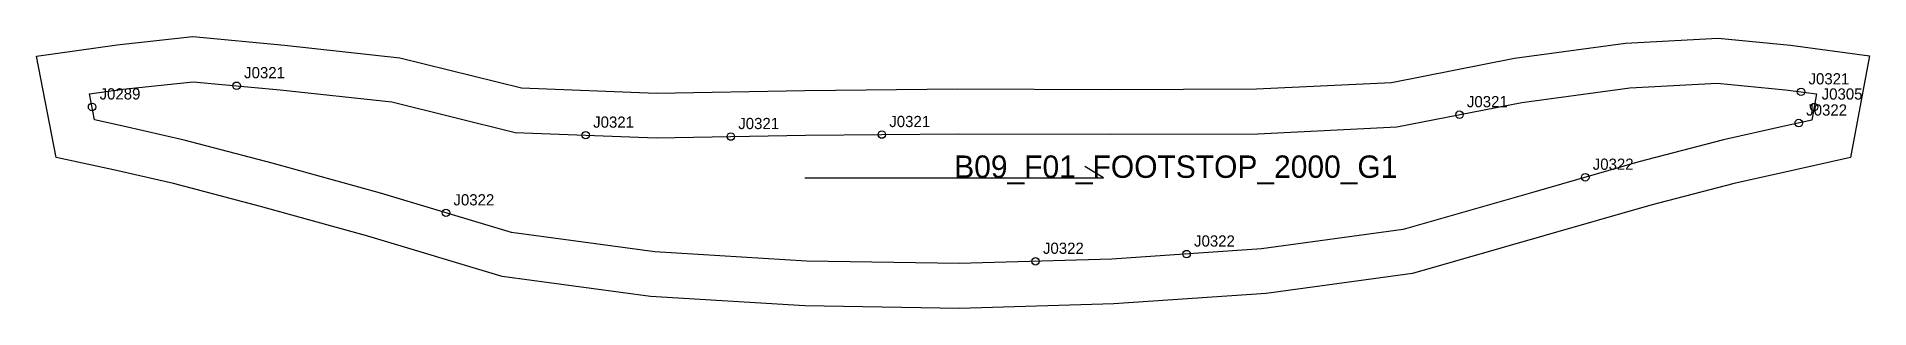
# Model space of a CAD drawing. Header units: millimetres. Extents: x -14 to 476, y -57 to 15.
import ezdxf

# ---------------------------------------------------------------- set-up
doc = ezdxf.new("R2010")
doc.units = ezdxf.units.MM
for name, color, linetype in [('CUT', 1, 'Continuous'), ('GRAIN', 3, 'Continuous'), ('LABEL', 7, 'Continuous'), ('NOTCH', 2, 'Continuous'), ('SEW', 5, 'Continuous')]:
    doc.layers.add(name, color=color, linetype=linetype)

msp = doc.modelspace()

# ---------------------------------------------------------------- linework, layer by layer
at = {"layer": 'CUT'}
msp.add_lwpolyline([(-14.17, 10.09), (7.4, 13.18), (27.68, 15.33), (52.17, 13.05), (83.02, 9.7), (115.64, 1.62), (151.75, 0.24), (191.49, 0.92), (232.44, 1.33), (273.27, 1.21), (312.4, 1.32), (348.51, 3.1), (381.46, 9.55), (411.15, 13.6), (435.94, 14.95), (455.33, 13.03), (476.41, 10.23), (471.34, -17.03), (456.63, -20.28), (440.21, -23.94), (417.92, -29.74), (389.3, -37.98), (354.1, -48.04), (314.91, -53.45), (274.19, -56.22), (232.86, -57.4), (191.43, -56.75), (150.16, -54.26), (110.44, -48.85), (74.5, -38.12), (45.75, -30.09), (22.46, -24.02), (6.36, -20.36), (-8.94, -17.02), (-14.17, 10.09)], close=True, dxfattribs=at)
at = {"layer": 'GRAIN'}
for p, q in [((271.45, -22.47), (266.45, -19.47)), ((191.45, -22.47), (271.45, -22.47))]:
    msp.add_line(p, q, dxfattribs=at)
at = {"layer": 'NOTCH'}
for centre in [(39.36, 2.19), (458.13, 0.55), (0.67, -3.49), (366.69, -5.57), (461.65, -3.52), (457.52, -7.8), (132.79, -11.04), (171.64, -11.42), (212.07, -10.88), (400.37, -22.31), (95.4, -31.84), (253.2, -44.81), (293.65, -42.87)]:
    msp.add_circle(centre, 1, dxfattribs=at)
at = {"layer": 'SEW'}
msp.add_lwpolyline([(0, 0), (8.88, 1.27), (27.76, 3.27), (50.97, 1.11), (80.92, -2.14), (113.95, -10.32), (151.62, -11.76), (191.65, -11.08), (232.49, -10.67), (273.26, -10.79), (312.71, -10.68), (349.96, -8.85), (383.42, -2.29), (412.29, 1.64), (435.68, 2.92), (453.95, 1.11), (462.3, 0), (461, -7.03), (454.03, -8.57), (437.39, -12.28), (414.74, -18.17), (385.99, -26.45), (351.62, -36.27), (313.68, -41.51), (273.62, -44.23), (232.78, -45.39), (191.89, -44.75), (151.33, -42.31), (112.98, -37.09), (77.83, -26.59), (48.88, -18.5), (25.3, -12.36), (8.97, -8.64), (1.35, -6.98)], close=True, dxfattribs=at)

# ---------------------------------------------------------------- texts
at = {"layer": 'LABEL'}
for s, height, p in [('J0321', 3, (41.36, 4.19)), ('J0321', 3, (460.13, 2.55)), ('J0289', 3, (2.67, -1.49)), ('J0305', 3, (463.65, -1.52)), ('J0321', 3, (368.69, -3.57)), ('J0322', 3, (459.52, -5.8)), ('J0321', 3, (134.79, -9.04)), ('J0321', 3, (173.64, -9.42)), ('J0321', 3, (214.07, -8.88)), ('B09_F01_FOOTSTOP_2000_G1', 6, (231.45, -22.47)), ('J0322', 3, (402.37, -20.31)), ('J0322', 3, (97.4, -29.84)), ('J0322', 3, (295.65, -40.87)), ('J0322', 3, (255.2, -42.81))]:
    msp.add_text(s, height=height, dxfattribs=at).set_placement(p)

doc.saveas('drawing.dxf')
